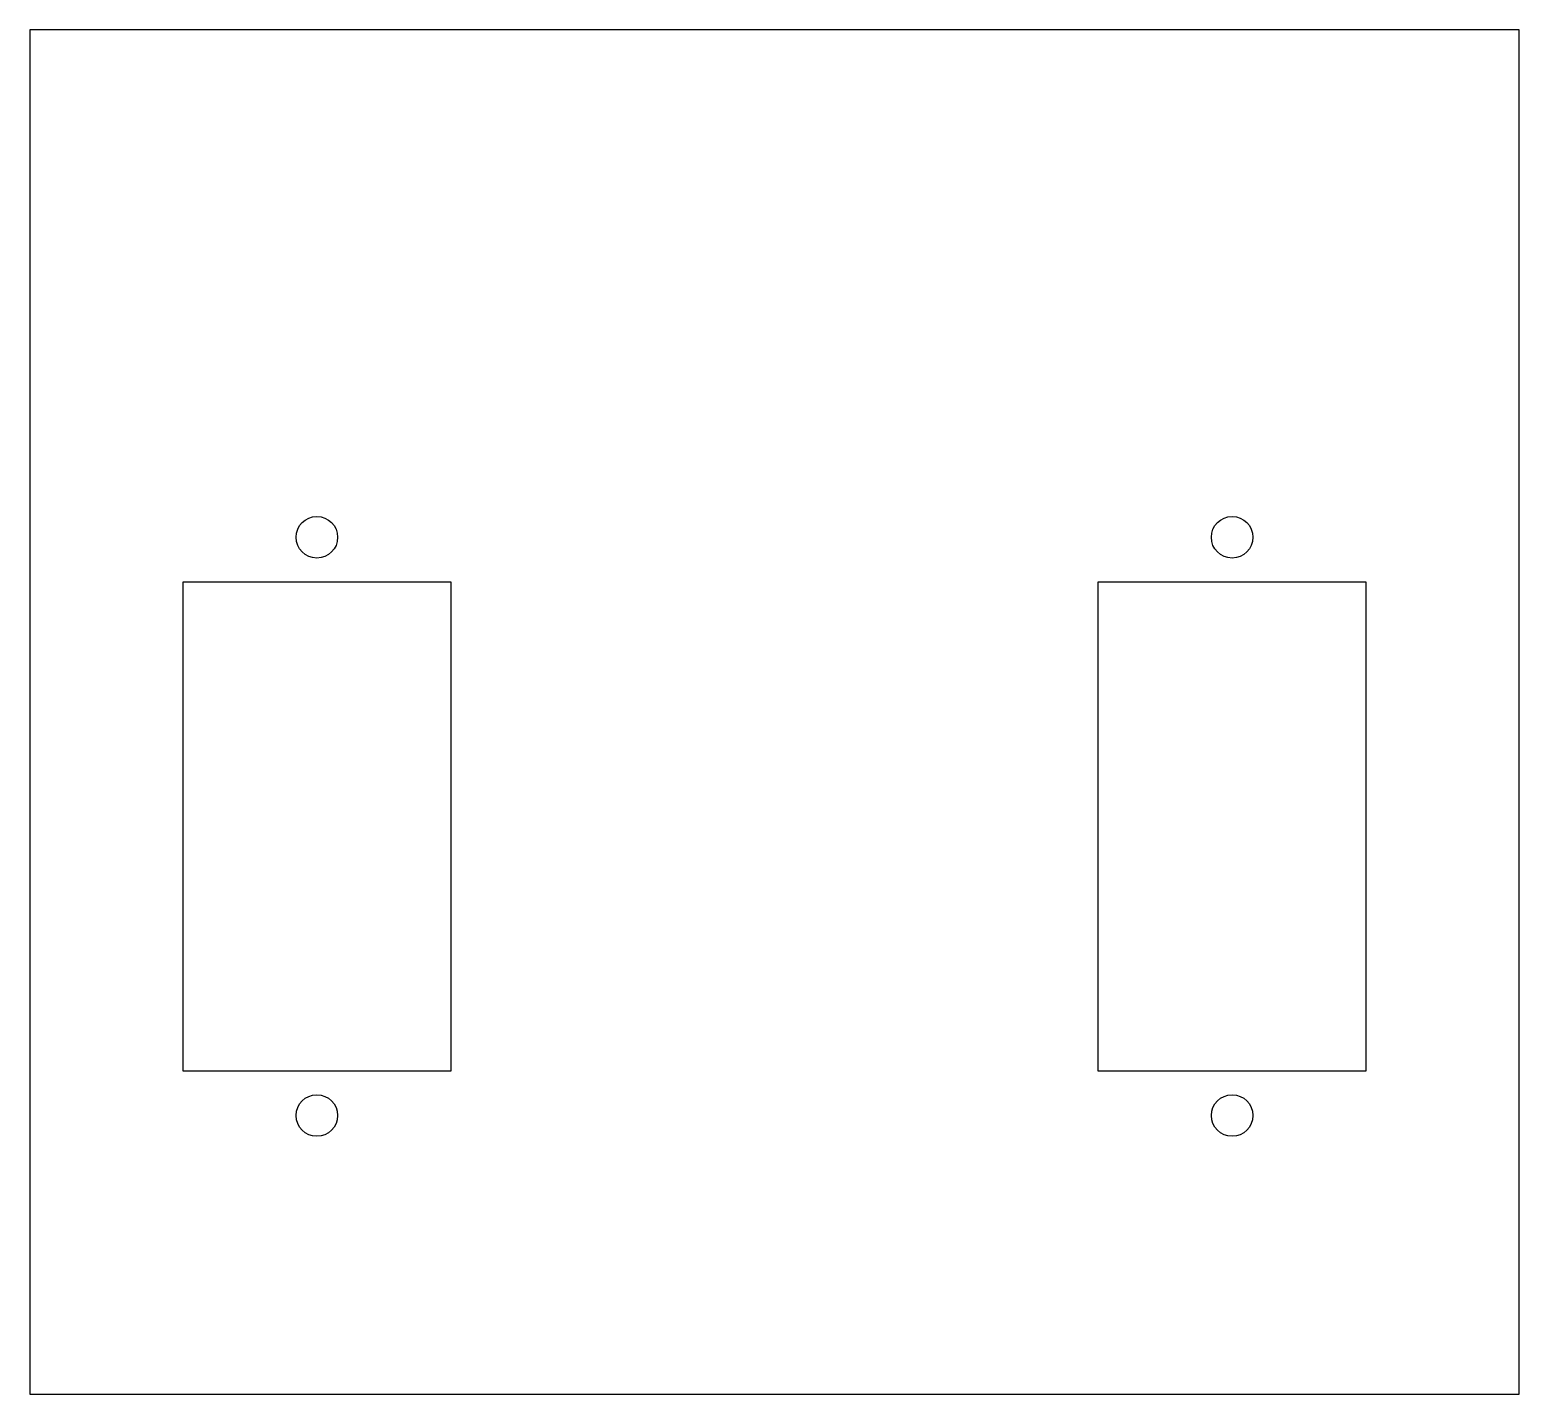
# Model space of a CAD drawing. Header units: metres. Extents: x 0 to 71.6, y 0 to 65.6.
import ezdxf

# ---------------------------------------------------------------- set-up
doc = ezdxf.new("R2010")
doc.units = ezdxf.units.M
doc.layers.add('CUT', color=7, linetype='Continuous')

msp = doc.modelspace()

# ---------------------------------------------------------------- linework, layer by layer
at = {"layer": 'CUT'}
for points in [[(0, 0), (71.6, 0), (71.6, 65.6), (0, 65.6)], [(7.35, 15.55), (20.25, 15.55), (20.25, 39.05), (7.35, 39.05)], [(51.35, 15.55), (64.25, 15.55), (64.25, 39.05), (51.35, 39.05)]]:
    msp.add_lwpolyline(points, close=True, dxfattribs=at)
for centre in [(13.8, 41.2), (57.8, 41.2), (13.8, 13.4), (57.8, 13.4)]:
    msp.add_circle(centre, 1, dxfattribs=at)

doc.saveas('drawing.dxf')
